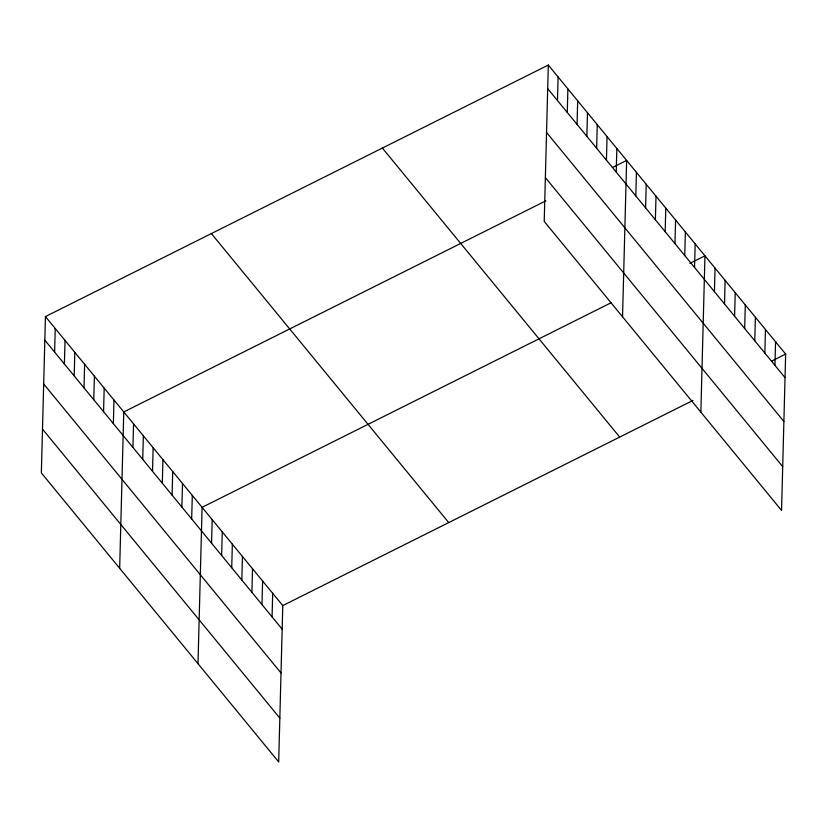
<?xml version="1.0" encoding="UTF-8"?>
<svg xmlns="http://www.w3.org/2000/svg" width="827" height="827" viewBox="0 0 827 827"><rect width="100%" height="100%" fill="white"/><g stroke="black" fill="none" stroke-linecap="round" stroke-linejoin="round"><path stroke-width="1.24" d="M45.444 316.576L41.35 472.92L278.689 761.946L282.782 605.591L45.444 316.576L548.311 65.054L785.65 354.08L781.556 510.424L544.218 221.409L548.311 65.054M54.613 352.064L55.233 328.495M64.403 363.994L65.023 340.414M74.192 375.913L74.812 352.343M83.992 387.832L84.602 364.262M93.782 399.751L94.392 376.182M103.571 411.681L104.181 388.111M113.361 423.6L113.971 400.03M119.667 568.294L123.761 411.949L545.82 200.858M132.94 447.448L133.56 423.869M142.73 459.367L143.35 435.798M152.519 471.287L153.14 447.717M162.309 483.216L162.929 459.636M172.099 495.135L172.719 471.566M181.888 507.054L182.509 483.485M191.678 518.974L192.298 495.404M197.994 663.678L202.088 507.333L611.205 302.703M211.557 543.184L212.177 519.614M221.646 555.465L222.256 531.895M231.725 567.746L232.346 544.176M241.815 580.037L242.435 556.457M251.904 592.318L252.524 568.749M261.994 604.599L262.604 581.03M272.073 616.88L272.693 593.31M557.481 100.553L558.101 76.983M567.281 112.472L567.891 88.902M577.07 124.391L577.68 100.822M586.86 136.321L587.47 112.751M596.649 148.24L597.259 124.67M606.439 160.159L607.049 136.589M616.229 172.088L616.849 148.509M622.545 316.782L626.639 160.438L612.621 167.436M635.808 195.927L636.428 172.357M645.598 207.846L646.218 184.276M655.387 219.775L656.007 196.206M665.177 231.694L665.797 208.125M674.966 243.614L675.587 220.044M684.756 255.543L685.376 231.963M694.546 267.462L695.166 243.893M700.862 412.156L704.955 255.812L689.873 263.358M714.425 291.673L715.045 268.093M724.514 303.954L725.124 280.384M734.603 316.234L735.213 292.665M744.682 328.515L745.303 304.946M754.772 340.796L755.392 317.227M764.861 353.088L765.471 329.518M774.951 365.369L775.561 341.799M282.782 605.591L692.974 400.433M771.643 361.089L785.65 354.08M547.691 88.634L785.03 377.65M546.544 132.444L783.882 421.47M545.365 177.588L782.704 466.614M382.363 148.054L619.702 437.08M211.392 233.576L448.73 522.592M44.823 340.145L282.162 629.171M43.676 383.966L281.015 672.982M42.497 429.099L279.836 718.125"/></g></svg>
